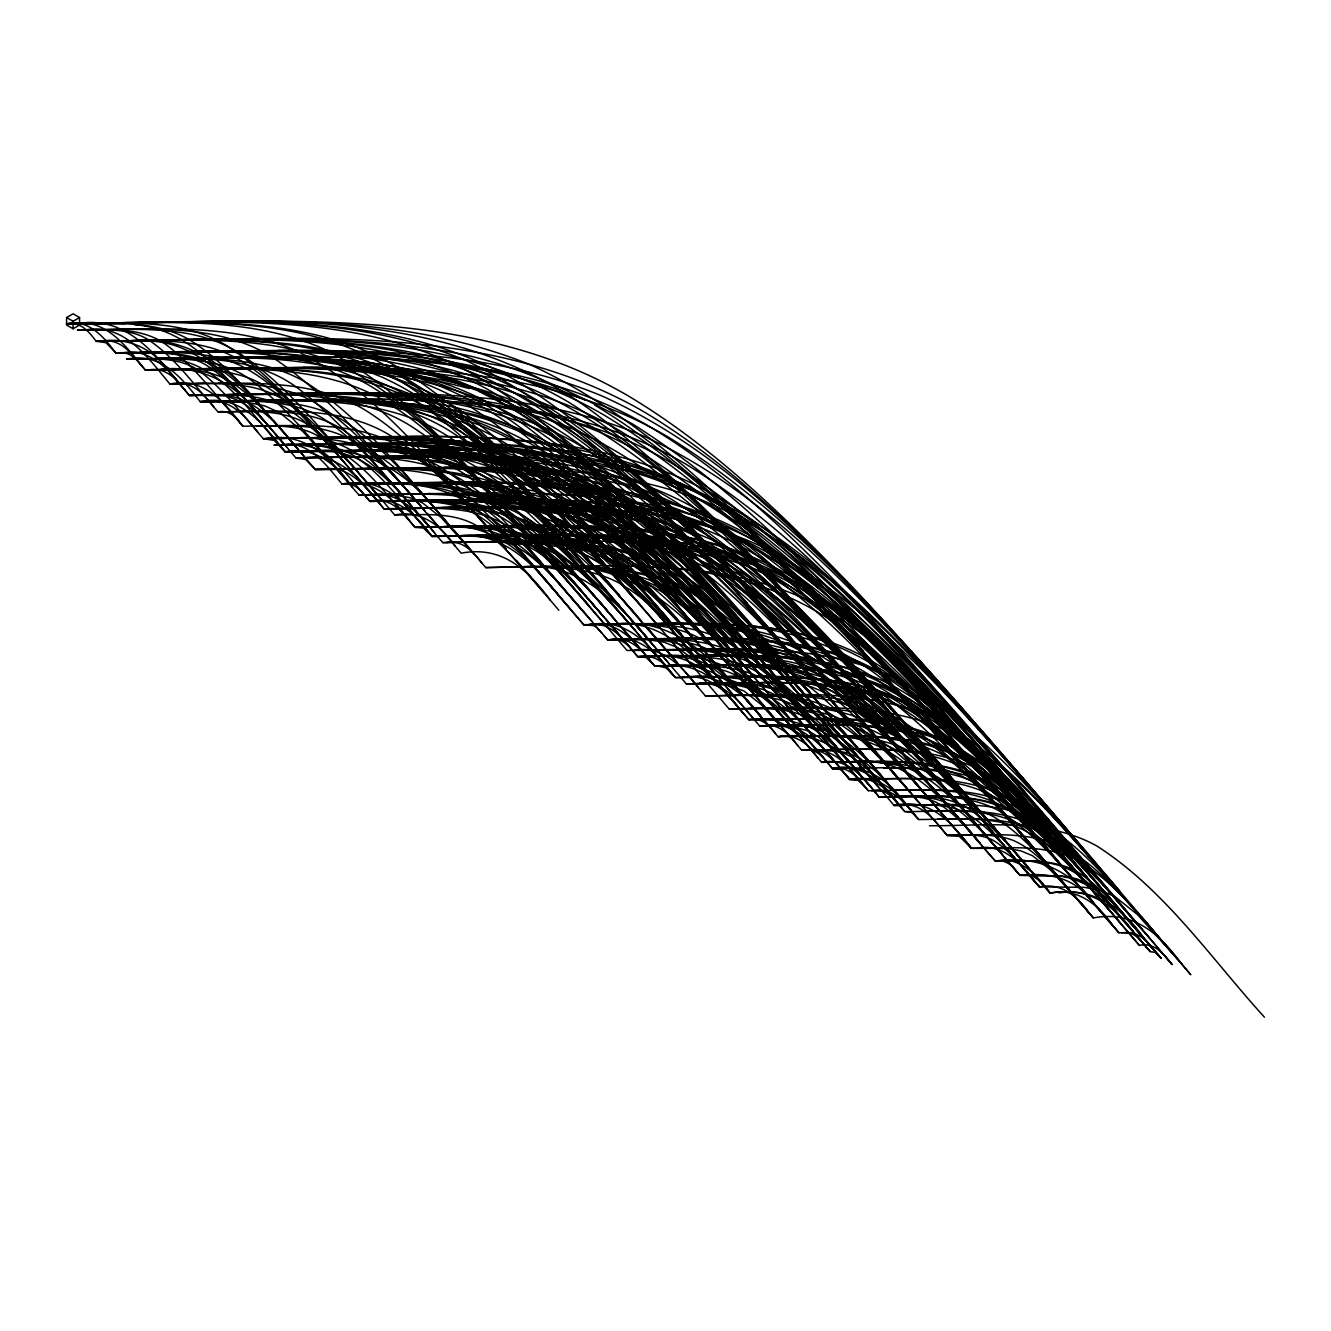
<?xml version="1.0" encoding="UTF-8"?>
<svg xmlns="http://www.w3.org/2000/svg" width="1331" height="1331" viewBox="0 0 1331 1331"><rect width="100%" height="100%" fill="white"/><g stroke="black" fill="none" stroke-linecap="round" stroke-linejoin="round"><path stroke-width="1.5" d="M66.6 317.543L73.089 313.8L79.577 317.543L79.577 325.03L73.089 328.774L66.6 325.03L66.6 317.543L73.089 321.287L79.577 317.543M610.13 639.662C630.295 635.12 643.921 652.223 654.835 666.215L656.649 666.165M821.111 719.572L894.049 805.388C918.323 805.455 944.411 801.578 966.739 813.407C996.353 831.775 1016.318 861.54 1039.428 886.895L1084.366 887.344L1100.621 890.422L1115.095 896.728L1137.389 914.513L1177.436 959.035M578.087 605.156L607.468 639.729L649.412 639.828L664.585 642.357L678.111 647.864L698.908 663.903L733.148 701.404M612.493 639.612C624.189 637.965 631.094 649.162 637.782 656.682C650.277 654.253 662.289 659.627 669.177 670.292M1150.317 927.424C1113.398 887.211 1079.441 839.778 1028.43 816.402C985.722 799.698 938.804 805.421 894.049 805.388C927.258 805.521 963.211 800.264 993.675 816.801C1028.83 838.264 1053.204 872.753 1080.423 902.801M894.049 805.388C930.619 797.385 951.199 822.275 971.497 848.313C1008.116 848.363 1047.896 843.172 1081.138 862.139C1117.458 885.015 1143.163 920.52 1171.446 951.998M165.626 321.769L66.55 323.866C88.861 318.758 103.951 337.309 115.864 353.014C142.716 352.848 170.268 350.519 196.472 357.889C220.597 365.326 239.081 383.611 256.051 401.43M931.035 727.941C810.413 595.756 697.527 443.356 531.551 365.276C384.36 305.198 221.528 323.849 66.55 323.866C79.927 320.771 89.044 331.802 96.181 341.268L106.014 342.716L115.864 353.014L210.597 351.001M218.783 357.307L126.661 359.254L147.142 358.838M228.799 368.171L145.245 369.951C138.441 361.766 130.754 350.602 118.442 352.965M237.384 367.988L145.245 369.951L138.308 361.782M85.517 329.938C124.399 322.718 148.373 358.322 169.886 384.06C203.443 376.423 224.689 402.578 242.891 426.219L270.742 425.637M277.647 393.56L189.401 395.44L182.913 387.82M196.472 357.789L126.661 359.254C160.452 351.567 181.881 377.854 200.199 401.679L285.849 399.866M138.707 359.004C160.153 358.521 183.745 358.505 201.463 372.48C225.272 391.347 243.39 416.154 263.388 438.764L343.465 437.067M352.366 443.339L274.203 445.003C290.208 444.987 307.677 443.007 322.035 451.642C341.252 464.669 354.479 484.384 369.885 501.371C446.75 501.354 527.558 492.237 600.464 522.301C680.89 560.301 735.976 633.756 794.507 697.91M152.982 358.888C214.823 352.033 249.413 412.66 285.2 451.825L363.363 450.161M263.521 400.365L200.199 401.679C240.994 393.494 262.506 423.724 285.2 451.825C380.832 451.808 481.373 440.445 572.08 477.862C672.138 525.146 740.685 616.519 813.507 696.329M374.876 456.383L296.014 458.064L275.783 434.255M293.319 443.689L315.231 469.477L392.395 467.83M348.722 456.966L296.014 458.064L305.631 459.445L315.231 469.477C410.614 469.46 510.838 458.03 601.379 495.099C681.322 531.452 740.103 599.582 798.517 662.821M140.637 358.971C179.119 358.139 221.928 356.808 253.822 382.163C294.218 414.423 325.014 456.649 359.071 495.132L396.688 495.348L410.297 497.744L422.409 502.835L441.06 517.426L474.585 554.461M403.942 494.184L359.071 495.132L430.712 493.601M359.071 495.132L408.384 494.1M438.648 499.89L369.885 501.371C363.047 492.636 354.828 481.323 342.034 484.085C326.361 465.151 308.576 439.43 280.175 444.87M439.613 499.874L369.885 501.371C397.487 494.733 417.318 516.278 431.943 536.376C458.463 536.343 486.414 533.415 511.437 544.179C539.105 557.739 558.072 583.228 578.32 605.522M321.287 469.344C349.986 463.754 368.121 489.608 383.927 508.791L455.036 507.277M355.959 475.882L383.927 508.791C468.945 508.775 558.288 498.643 638.963 531.801C727.907 573.744 788.85 654.952 853.57 725.861M366.757 482.121L394.741 515.03C420.563 509.291 441.609 526.128 455.285 546.276M479.825 525.911L415.022 527.309C404.607 514.698 392.728 497.628 373.861 501.288M480.79 525.895L415.022 527.309C392.412 502.369 372.963 473.37 344.613 454.437C327.226 443.972 306.197 444.571 286.614 444.754M804.806 709.922C750.501 650.426 699.723 581.913 625.171 546.492C558.737 519.007 485.083 527.276 415.022 527.309L423.491 528.024L431.943 536.376L492.487 535.079M418.034 520.022L431.943 536.376L496.213 535.012M414.889 509.84L442.757 542.615L507.028 541.251M454.104 530.354L485.765 567.588L546.242 566.291M325.596 444.221C366.591 443.622 410.198 448.663 443.556 474.768C497.495 517.393 538.423 573.594 583.743 624.721L634.637 623.623M603.525 635.053L607.468 639.729C635.919 639.812 666.764 635.453 692.785 649.794C722.267 667.979 742.864 696.862 765.741 722.184M607.468 639.729L656.266 638.664M605.738 618.965L637.782 656.682L683.918 655.684M621.278 626.751L654.835 666.215L699.457 665.25M718.241 676.664L675.433 677.579L669.443 670.541M636.917 625.803L686.247 683.818L729.055 682.903M649.029 629.563L705.33 695.814C778.585 695.83 855.45 686.729 925.178 714.597C1001.944 749.935 1054.535 819.63 1110.187 880.44M670.608 640.144L728.989 708.841C798.683 708.857 871.822 700.289 938.122 726.942C1011.127 760.733 1061.14 827.1 1114.114 885.015M736.293 704.997L748.737 719.622L785.09 718.856M742.099 680.091L801.578 750.068C857.497 750.052 916.227 743.347 969.317 765.042C1027.831 792.494 1067.928 845.851 1110.47 892.436M773.444 705.596L821.693 762.364L851.607 761.731M770.3 695.431L832.507 768.603L862.421 767.97M786.005 704.482L849.744 779.467C903.516 779.567 961.914 771.764 1010.845 799.399C1064.251 832.79 1102.018 884.882 1143.562 931.068M802.876 713.782L868.228 790.697C918.906 790.814 973.893 783.31 1020.095 809.181C1072.37 841.791 1108.956 893.134 1149.635 938.205M836.267 730.935L904.864 811.627C945.16 811.644 987.402 806.553 1025.818 821.693C1061.14 837.332 1086.828 867.612 1112.4 895.43M874.317 790.581C894.815 787.004 907.176 806.203 918.673 819.53C952.78 819.33 987.669 816.086 1021.077 824.771C1051.64 833.472 1075.282 856.166 1096.761 878.477M929.471 825.769C985.356 825.919 1045.983 817.6 1096.96 846.067C1164.841 889.624 1210.977 958.37 1264.45 1017.2M825.736 734.196L879.042 796.936C902.501 797.069 927.807 793.093 949.469 804.406C978.235 821.992 997.568 850.808 1019.912 875.316C1045.417 872.437 1073.518 876.696 1089.54 899.041M894.133 796.57C920.769 796.005 950.134 794.773 972.695 811.494C1002.809 834.254 1025.369 865.117 1050.226 893.134C1077.012 887.195 1098.707 904.83 1112.899 925.661M115.481 340.869L96.181 341.268C278.994 341.435 477.829 316.096 643.472 411.529C727.807 461.99 798.234 531.518 865.816 602.028C953.379 695.764 1036.317 793.642 1119.67 891.088M115.864 353.014C241.344 352.981 373.246 338.091 492.287 387.121C625.82 450.344 716.793 572.912 813.956 679.426M169.886 384.06L204.159 383.345M256.168 394.043L189.401 395.44L169.004 371.549M200.482 395.224L189.401 395.44C315.979 395.54 453.738 378.303 568.237 444.804C700.722 529.938 793.426 661.623 897.427 776.988M200.199 401.679L247.366 402.361L264.436 405.772L279.643 412.643L303.019 431.643L345.062 478.644M248.132 411.312L218.101 411.928C195.524 387.071 176.108 358.106 147.724 339.338C130.305 328.973 109.308 329.672 89.759 329.855M352.565 487.479C337.225 465.185 314.199 445.452 285.2 451.825L274.302 440.378L263.388 438.764L321.137 437.55M263.388 438.764C303.618 431.311 328.308 455.169 350.635 485.199M327.509 443.889L274.203 445.003C337.791 445.053 407.02 436.418 464.519 469.91C532.65 513.882 580.066 582.03 633.689 641.359M285.2 451.825L341.035 450.643M315.231 469.477C402.611 469.46 494.483 459.079 577.371 493.235C668.794 536.426 731.418 619.897 797.951 692.819M389.367 483.103L342.034 484.085C370.817 477.779 393.394 497.761 408.6 519.722M383.927 508.791C460.942 508.758 541.933 499.707 614.955 529.954C695.497 568.187 750.684 641.825 809.364 706.145M394.741 515.03C422.143 515.047 451.974 511.32 476.781 525.695C503.917 542.998 523.166 569.618 544.362 593.243M431.943 536.376C499.458 536.343 570.483 528.49 634.421 555.16C690.972 581.314 732.516 629.729 773.927 674.667M442.757 542.615L484.7 541.734M485.765 567.588L523.915 566.79M556.474 592.611L583.743 624.721C628.332 624.688 675.25 619.514 717.476 637.183C769.484 662.455 803.758 711.769 841.808 753.296M637.782 656.682C670.292 656.466 703.6 653.588 735.328 662.372C764.493 671.19 786.887 693.201 807.418 714.68M654.835 666.215C688.676 666.199 724.314 662.272 756.374 675.666C784.724 688.793 805.554 713.083 826.318 735.61M686.247 683.818L706.728 683.402M705.33 695.814C736.858 695.83 771.181 691.554 799.698 708.109C830.893 728.024 853.021 758.637 877.412 785.822M728.989 708.841C756.59 708.824 786.654 705.264 811.527 719.955C838.763 737.574 858.129 764.41 879.508 788.268M385.774 444.371C448.347 444.354 510.788 465.301 556.89 508.475C627.616 572.347 686.38 647.914 748.737 719.622L787.42 720.287L807.751 725.661L820.029 733.131L833.073 744.695L862.288 777.237M748.737 719.622C760.234 717.093 769.434 724.796 775.524 733.68M773.577 725.595L759.552 725.861L703.766 660.243M807.451 749.969L801.578 750.068L836.334 750.651L848.912 753.263L860.125 758.437L877.362 772.596L908.341 807.368M804.307 750.019C817.417 747.772 825.203 760.068 832.507 768.603C861.956 762.846 888.476 778.568 904.365 802.743M767.505 725.711C805.621 718.99 828.548 754.477 849.744 779.467C876.696 773.494 898.325 791.529 912.584 812.392M954.194 798.018L1019.912 875.316L1061.839 875.881L1077.012 878.893L1090.538 884.965L1111.318 901.802L1154.143 949.968M1019.912 875.316L1058.611 875.815L1072.603 878.56L1085.081 884.133L1104.281 899.623L1141.449 941.267M403.027 442.94C505.68 441.343 614.939 453.172 698.775 518.175C834.188 624.472 936.841 765.109 1050.226 893.134C1089.839 886.33 1120.569 904.598 1142.73 936.608M875.266 778.901C920.553 777.886 970.399 776.938 1008.249 805.97C1058.927 845.301 1097.193 897.726 1139.452 945.393C1154.11 941.999 1164.143 954.077 1171.962 964.459L1145.192 932.981M613.458 639.579C639.446 634.172 658.013 655.218 672.122 673.686M801.578 750.068L832.241 750.634L843.338 752.98L853.221 757.589L868.428 770.167L900.006 805.904M821.693 762.364C847.847 756.507 865.05 778.785 879.042 796.936C926.11 797.053 977.17 790.048 1020.095 814.056C1077.261 850.759 1116.11 908.657 1161.148 958.22L1155.707 952.48L1150.25 951.632L1073.052 860.824M865.167 787.07L858.112 780.415L849.744 779.467L841.924 770.765A9.067 5.241 60 0 0 839.478 769.285L832.507 768.603C861.074 762.38 883.385 782.362 898.475 804.107M1122.665 932.715L1118.955 932.781C1080.739 890.772 1047.73 841.608 998.999 810.829C962.346 790.83 919.039 797.086 879.042 796.936C898.425 797.053 919.305 793.659 937.274 802.876C961.098 817.251 977.07 841.059 995.521 861.273C1023.206 861.257 1053.403 857.68 1078.343 872.454C1111.668 894.765 1134.544 928.872 1161.148 958.22L1082.985 866.265M639.296 656.632L646.3 657.614L653.321 664.452M832.507 768.603C848.895 765.059 859.493 779.45 868.228 790.697M898.724 805.288C920.786 800.846 934.944 820.512 947.073 835.369C983.825 835.402 1022.374 830.727 1057.446 844.536C1088.292 858.096 1111.002 884.15 1133.48 908.341M366.441 494.966C396.588 488.993 418.966 512.086 435.37 533.947M583.743 624.721L593.343 625.653A12.461 7.204 60 0 1 596.721 627.733L601.895 633.123M647.565 656.449C667.829 656.299 689.641 654.702 707.942 665.101C731.884 679.925 748.638 703.367 767.238 723.948M663.104 666.032C688.177 662.106 712.102 673.669 726.659 694.067M837.016 762.031C865.15 761.765 895.397 759.801 920.802 774.209C953.711 794.491 976.937 826.468 1002.443 854.785M892.136 790.165C929.703 789.799 970 787.702 1003.84 806.969C1039.877 828.597 1066.613 861.956 1094.431 892.768M902.934 796.404C940.518 796.038 980.797 793.942 1014.655 813.208C1059.676 841.009 1091.453 884.782 1126.359 923.548M925.527 811.161C958.037 810.845 992.876 809.032 1022.158 825.686C1054.318 845.035 1078.01 875.033 1102.8 902.551M938.122 819.097C965.075 818.898 993.142 817.417 1018.648 827.666C1046.615 839.861 1067.196 863.403 1087.543 885.281M977.486 848.163C1005.787 842.54 1023.855 867.879 1039.428 886.895C1060.408 882.237 1077.445 896.013 1088.558 912.351M620.046 623.923C677.146 623.39 738.406 620.612 789.632 650.277C864.035 697.328 915.512 771.431 973.776 835.702M641.658 638.963C715.995 638.381 796.171 632.641 863.203 671.074C934.528 714.414 986.82 781.413 1041.907 842.639M626.352 639.313C652.506 639.13 679.758 637.765 704.482 647.831C734.928 661.407 756.507 688.194 778.452 712.218M657.348 649.778C725.378 649.229 798.816 643.921 860.142 679.176C941.283 730.103 997.951 810.113 1061.206 880.19M669.31 655.983C731.584 655.634 796.737 651.092 855.7 675.15C918.457 703.101 964.26 756.757 1009.83 806.22M684.849 665.55C745.044 665.234 808.033 660.825 865.017 684.134C910.753 704.099 946.99 739.687 981.163 775.075M665.7 665.982C698.692 660.825 730.004 676.348 749.12 703.134M703.65 676.963L732.616 676.614M681.888 677.429C708.425 672.288 727.841 692.919 742.282 712.035M692.702 683.685L726.926 684.916L743.913 690.972L760.899 704.332L791.413 738.106M728.789 695.298C785.956 694.882 847.697 689.99 899.323 719.522C952.613 751.716 991.595 801.628 1032.823 847.182M756.357 708.242C802.377 707.959 850.459 705.047 893.983 722.849C929.887 738.489 958.32 766.406 985.156 794.158M770.499 719.156L793.758 718.873M797.269 736.293L818.249 736.026M841.841 761.931C884.965 761.582 931.45 758.321 970.316 780.648C1019.613 811.361 1054.451 859.41 1092.751 901.985M871.456 790.614L876.597 790.547M906.078 811.594L911.768 812.476L917.442 818.099M179.302 339.488C268.945 338.373 359.237 336.593 447.948 351.634C514.215 362.697 574.41 392.928 633.057 424.273C803.358 532.533 923.598 699.973 1056.664 848.013M202.013 351.184C336.127 350.386 476.265 343.348 602.66 396.272C738.688 457.947 838.696 573.728 938.056 681.239M197.254 351.284C310.106 350.619 427.85 345.561 534.13 390.066C650.992 442.973 736.925 542.416 822.292 634.754M122.336 352.881C150.636 347.424 170.085 371.133 185.508 390.865M224.041 368.271C373.379 366.957 534.247 358.405 668.012 436.917C809.764 524.481 914.63 657.564 1024.537 780.049M149.122 369.868C162.931 367.406 174.461 376.257 182.064 386.855M174.128 383.977C191.631 380.633 204.309 394.392 213.842 406.937M269.062 393.743C394.209 392.994 524.963 386.373 642.906 435.786C769.617 493.269 862.771 601.146 955.342 701.304M264.32 393.843C368.171 393.244 476.548 388.602 574.36 429.58C681.921 478.295 760.999 569.834 839.578 654.819M340.603 437.117C467.63 435.952 604.108 430.229 717.675 497.029C839.678 572.363 930.153 686.663 1024.737 792.078M310.822 437.749C390.715 437.117 476.581 433.357 547.956 475.533C624.921 523.266 681.938 595.589 741.65 662.206M337.775 443.639L421.445 442.691M360.501 450.211C469.776 449.562 583.843 444.321 686.796 487.412C798.999 538.223 881.505 633.706 963.478 722.35M327.01 450.926C391.297 450.544 458.446 447.149 519.057 472.438C584.409 501.953 632.458 557.523 680.174 609.116M299.092 451.525L318.508 451.292M320.555 451.076C369.552 450.793 420.696 448.614 466.832 467.98C506.346 485.565 537.624 516.528 567.189 547.291M361.533 456.649C489.908 455.535 628.249 447.632 743.397 514.931C863.42 588.751 952.43 701.021 1045.417 804.573M355.543 456.799C449.296 455.934 549.919 451.924 633.756 501.088C724.696 557.09 792.095 642.257 862.555 720.753M303.767 457.897C335.645 451.791 358.821 476.781 376.174 499.674M383.81 467.996C493.551 467.347 608.217 461.192 711.752 504.249C822.558 554.195 904.032 648.347 984.94 735.777M373.079 468.246C463.471 467.663 557.889 462.672 643.206 498.044C734.862 539.221 802.277 617.035 869.16 689.292M351.7 468.712C402.261 468.412 455.019 466.183 502.619 486.148C543.397 504.299 575.658 536.26 606.154 567.988M399.633 482.837L476.215 481.972M427.85 493.651L494.017 492.969M387.903 494.516C452.523 494.217 520.271 489.509 581.281 515.097M435.903 499.94L555.909 500.206M425.022 500.173L501.238 499.275M396.804 500.789C463.571 500.306 535.777 495.099 595.789 530.137C660.126 569.934 707.11 631.027 756.99 686.58M388.719 500.972C430.262 500.639 475.1 497.794 512.352 519.639C550.136 542.932 578.22 578.203 607.518 610.813M441.692 507.544C557.872 506.562 683.136 499.175 787.353 560.085C894.349 625.836 973.893 725.645 1056.831 817.916M435.719 507.693C517.26 506.928 604.79 503.467 677.712 546.242C755.625 594.175 813.557 666.881 873.951 734.096M466.183 526.194C574.343 525.312 691.022 518.042 788.085 574.759C888.243 636.368 962.463 730.07 1040.093 816.452M444.438 526.677L475.3 526.327M429.896 526.993C486.347 526.876 545.727 521.436 599.2 543.614C650.659 566.906 688.493 610.696 726.094 651.341M481.622 535.312L552.997 534.463M459.861 535.777C503.018 535.628 548.073 533.249 588.718 550.352C632.508 570.25 664.718 607.552 696.729 642.191M504.15 541.301L563.812 540.719M470.675 542.016C521.652 541.567 576.523 538.772 622.159 565.542C669.743 594.841 705.114 639.246 742.016 680.307M543.364 566.357L599.682 565.791M509.889 567.073C554.361 566.906 600.88 564.061 642.79 581.73C686.663 601.745 718.906 639.163 750.983 673.885M622.193 623.873L719.505 623.873M598.285 624.405C633.34 624.139 671.257 621.51 702.718 639.961C745.51 667.363 775.208 710.072 808.799 747.207M591.829 624.538C625.071 618.166 649.245 644.187 667.347 668.079M655.301 638.68C723.249 638.248 794.108 634.837 858.212 661.291C931.6 694.25 984.857 757.422 1038.097 815.421M655.185 649.827C699.607 649.428 747.29 647.532 787.02 670.824C843.804 707.044 883.335 763.512 927.84 812.759M682.953 655.701L724.68 655.251M654.003 656.316C696.595 651.192 740.535 664.718 767.105 699.873M698.492 665.267C760.667 664.901 825.519 661.89 884.133 686.247C950.45 716.194 998.732 773.178 1046.948 825.619M669.543 665.899C692.686 665.683 717.525 664.635 738.256 676.714C760.4 690.273 776.855 710.887 793.991 729.954M717.276 676.68C776.938 676.331 839.196 673.519 895.414 697.011C943.28 718.241 981.147 755.692 1016.951 792.91M708.458 676.863C771.897 676.298 840.21 672.271 897.194 705.314C961.298 744.711 1007.9 805.638 1057.496 860.858M684.483 677.379C716.544 671.623 743.38 692.103 761.066 716.76M726.177 682.953C794.507 682.337 867.945 678.926 929.105 714.764C998.749 757.871 1049.51 824.122 1103.499 884.283M726.643 695.348C760.184 695.048 796.188 693.584 826.202 711.17C858.262 730.852 882.087 760.75 906.927 788.385M750.368 708.375C783.992 708.059 820.096 706.478 850.243 723.964C882.436 743.58 906.344 773.527 931.234 801.195M775.324 719.056L817.217 718.557M793.026 725.145C845.767 724.663 902.351 722.434 949.502 750.085C1002.875 783.094 1042.007 833.605 1083.351 879.724M763.262 725.794C778.485 722.849 789.582 734.762 797.885 745.709M841.691 735.71L778.103 736.725L733.697 684.467M802.094 736.193C852.056 735.976 904.398 732.416 951.582 752.115C1000.047 774.076 1035.684 815.321 1071.089 853.637M831.359 749.436C872.637 749.187 915.711 747.34 954.593 763.628C997.352 782.994 1028.78 819.364 1060.008 853.154M859.56 768.02C907.559 767.588 959.202 764.976 1002.226 790.098C1058.428 825.553 1098.241 880.506 1142.048 929.271M152.3 322.052C312.569 320.621 485.199 311.753 628.665 396.156C715.263 448.015 787.603 519.456 857.031 591.912C938.688 679.409 1016.568 770.283 1094.298 861.257M146.31 322.185C271.957 321.037 406.853 316.063 519.023 382.313C673.27 480.774 781.863 633.024 902.568 767.222M124.931 322.651C244.488 321.62 373.495 314.781 480.291 378.303C593.393 449.013 676.98 555.826 764.859 654.003M122.851 322.701C211.612 321.902 306.929 318.824 385.94 366.008C500.706 440.361 580.516 555.326 670.957 655.368M94.518 323.283C138.624 322.901 185.991 321.403 225.238 344.862C272.872 374.943 307.195 420.995 344.296 462.356M77.381 323.649C125.197 315.264 154.529 352.615 181.182 385.774M91.939 329.805C117.893 329.223 146.443 329.14 167.922 346.027C196.755 368.837 218.667 398.867 242.891 426.219M105.332 329.522C149.438 329.14 196.805 327.642 236.053 351.101C291.905 387.254 330.97 442.973 374.909 491.705M151.95 340.087C267.381 339.106 391.963 332.367 495.115 393.677C634.371 482.255 735.028 616.353 842.756 738.555M149.871 340.154C234.506 339.388 325.396 336.427 400.747 381.381C484.917 434.056 546.941 513.766 612.343 586.838M100.507 341.185C126.761 337.009 152.399 348.007 167.473 369.968M121.537 340.736C193.344 340.486 268.829 334.713 336.56 363.513C403.709 394.508 453.039 451.974 502.186 505.298M191.265 351.417C295.831 350.818 404.94 346.243 503.368 387.604C587.686 425.205 654.403 491.305 717.476 556.957M169.902 351.883C269.727 351.351 374.277 345.378 468.279 385.258C566.723 430.495 639.08 514.615 711.087 592.694M160.901 352.083C235.204 351.65 312.918 347.774 382.812 377.488C457.398 411.778 512.185 475.516 566.74 534.679M139.489 352.515C172.248 352.349 206.455 351.001 237.267 364.095C271.175 379.668 296.098 408.634 320.904 435.536M215.921 357.357C361.949 356.026 518.824 349.62 649.312 426.486C729.837 474.718 797.103 541.135 861.639 608.5C941.633 694.183 1017.683 783.41 1093.799 872.52M186.14 357.989C279.843 357.141 380.433 353.347 464.12 402.694C581.68 477.796 663.969 594.358 756.075 696.529M175.975 358.222L258.147 357.274M154.529 358.671C205.59 358.205 260.577 355.577 306.213 382.563C371.482 424.622 416.686 490.058 468.079 546.791M190.4 357.923C246.185 357.091 302.07 356.641 357.69 361.699C410.148 366.008 460.11 382.663 508.375 402.894C609.814 449.329 684.367 535.911 758.554 616.286M218.068 368.404C319.041 367.822 424.406 363.413 519.439 403.393C623.989 450.91 700.838 539.97 777.237 622.658M196.689 368.87C305.298 367.955 422.543 361.416 519.639 419.065C621.96 482.937 697.56 579.551 777.071 668.295M187.704 369.07C258.397 368.67 332.384 364.96 398.901 393.277C469.743 425.887 521.802 486.464 573.644 542.699M166.275 369.519C195.457 369.369 225.921 368.188 253.339 379.884C283.536 393.776 305.714 419.581 327.809 443.556M195.557 383.528C252.291 383.062 313.6 379.451 364.361 409.582C415.871 441.659 454.22 489.941 494.267 534.596M189.701 383.644C220.946 383.378 254.504 382.296 282.305 398.917C312.086 417.518 334.247 445.452 357.407 471.29M258.33 393.976C366.907 392.994 483.469 388.602 580.449 445.769C684.117 509.79 761.216 606.67 841.658 696.246M234.872 394.492C301.505 394.109 371.099 391.114 433.773 417.684C502.037 448.98 552.199 507.277 602.128 561.399M227.967 394.642C288.777 394.109 354.079 392.046 408.184 424.406C466.116 460.626 509.257 514.997 554.328 565.292M206.538 395.091C233.574 394.841 262.606 393.926 286.664 408.318C312.419 424.423 331.602 448.58 351.634 470.941M282.987 399.932C418.799 398.684 564.727 392.728 686.081 464.253C814.888 543.83 910.687 664.219 1010.628 775.507M249.496 400.648C334.164 399.866 425.221 395.839 500.889 440.461C580.599 489.741 639.878 564.244 701.736 633.123M243.041 400.781L319.473 399.899M225.372 401.163C265.035 400.797 307.627 399.333 342.982 420.33C392.529 452.174 427.284 501.354 466.166 544.529M259.079 400.465L357.257 401.014M221.578 401.23C255.269 400.93 291.439 399.699 321.47 417.535C353.613 437.516 377.522 467.614 402.478 495.431M239.513 411.479C289.559 411.079 343.697 407.752 388.469 434.372C435.353 463.72 469.943 508.076 506.379 548.788M262.124 425.82C303.535 425.621 346.975 422.842 385.973 439.463C425.937 457.931 455.302 492.121 484.551 523.865M307.128 437.832L357.873 437.3M279.194 438.431C311.271 438.149 345.86 436.202 374.577 453.106C405.606 472.372 428.416 501.737 452.457 528.607M300.656 437.982L372.181 437.117M316.029 444.121C394.076 443.423 478.145 439.213 547.956 480.408C644.37 542.216 711.686 638.115 787.353 721.951M288.095 444.704C310.007 444.504 333.515 443.639 353.064 455.169C381.681 473.553 401.513 502.203 424.023 527.059M309.557 444.255C399.233 443.589 496.33 437.1 576.622 484.783C682.42 553.03 756.49 658.313 839.628 750.551M336.593 450.743L381.997 450.377M334.181 457.248C430.612 456.55 534.995 449.213 621.544 500.123C709.19 554.428 774.176 636.684 842.174 712.518M332.084 457.315C388.935 456.799 449.994 454.686 500.672 484.767C554.894 518.458 595.256 569.235 637.383 616.203M325.18 457.448C371.149 457.049 420.529 455.368 461.491 479.726C519.456 517.06 560.018 574.726 605.555 625.221M342.716 468.911C399.067 468.412 459.861 465.018 510.289 494.816C561.981 526.86 600.431 575.225 640.577 619.947M478.029 481.955L342.034 484.085C414.44 484.135 490.573 475.417 559.27 503.734C646.849 539.554 707.194 615.355 768.27 684.051M363.346 483.635C446.118 483.236 536.227 475.466 610.546 519.589C681.638 564.028 734.579 630.744 789.882 692.436M349.97 483.918C378.17 478.927 401.496 497.312 417.019 518.89M402.311 494.217C481.938 493.502 567.672 489.309 638.863 531.335C736.126 593.593 804.257 690.04 880.506 774.642M393.494 500.872C430.695 500.539 470.625 499.075 503.833 518.707C539.338 540.669 565.742 573.877 593.31 604.573M390.815 500.938C423.824 500.639 459.278 499.508 488.677 517.06C527.925 542.233 555.792 580.815 586.522 615.088M412.261 508.209C456.916 507.81 504.865 506.229 544.629 529.938C597.735 563.961 635.436 616.137 677.013 662.472M434.655 526.893C468.429 526.577 504.748 524.963 534.929 542.765C566.707 562.414 590.348 592.129 615.022 619.597M462.456 535.727C511.337 535.445 562.431 532.882 608.45 552.298C657.764 574.792 694.017 616.852 730.07 655.9M453.405 535.927C483.17 535.761 514.232 534.496 542.216 546.326C573.029 560.384 595.672 586.672 618.183 611.062M445.319 536.094C478.262 535.844 513.916 533.565 543.381 551.117C580.2 574.759 606.354 610.946 635.186 643.106M477.097 541.883C531.219 541.401 589.334 539.288 637.632 567.855C692.353 601.895 732.483 653.787 774.941 701.187M464.203 542.166C536.759 541.75 615.587 535.328 680.707 573.911C746.791 615.271 795.439 677.945 846.799 735.311M446.534 542.532C462.173 539.587 473.453 551.932 481.972 563.129M503.434 567.206C562.946 567.073 625.603 561.832 681.821 585.64C736.575 610.879 776.805 657.714 816.885 701.187M631.393 639.213C669.094 638.863 709.573 637.333 743.247 657.181C781.48 680.79 809.231 717.11 838.979 750.002M633.889 650.293C662.339 644.886 682.936 667.297 698.426 687.694M650.51 649.944C687.611 649.611 727.425 648.18 760.517 667.779C804.673 695.93 836.001 739.237 870.507 777.703M688.327 677.313C736.575 669.909 769.867 697.677 797.419 733.93M699.124 683.552C719.439 683.369 741.251 682.57 759.369 693.285C783.56 708.674 800.713 732.383 819.613 753.446M748.205 708.441C778.502 708.175 811.012 707.011 838.031 722.999C866.93 740.918 888.426 767.97 910.87 792.96M86.781 323.45C121.92 323.416 159.687 321.719 190.899 340.686C227.302 363.829 253.739 398.934 282.139 430.678M88.462 323.416L125.014 323.683M73.488 323.732C103.835 318.076 124.349 343.847 140.92 364.86M113.784 340.902L132.551 340.753M131.736 352.682C156.775 352.465 183.661 351.634 205.939 364.977C229.781 379.901 247.549 402.295 266.1 423.008M158.522 369.685C199.317 363.463 237.184 384.043 260.56 416.819M205.773 401.579C228.849 397.32 245.253 415.804 257.831 432.209M256.267 425.937C277.38 425.754 300.074 425.121 318.808 436.435C343.864 452.656 361.683 477.33 381.348 499.275M303.568 444.404C349.903 443.988 399.666 442.558 440.827 467.331C501.687 507.078 543.863 568.387 591.996 621.51M368.105 483.536C409.216 483.186 453.372 481.855 489.908 503.784C534.263 531.868 566.241 574.776 600.813 613.341M365.426 483.602C402.361 483.286 442.025 482.271 474.751 502.136C509.856 524.347 536.027 557.423 563.396 588.036M405.356 508.342C439.13 508.043 475.4 506.911 505.447 524.88C537.624 545.011 561.599 575.208 586.622 603.143M431.993 526.96C458.746 526.727 487.479 525.878 511.254 540.186C536.709 556.175 555.692 580.116 575.524 602.261M450.078 536.01C478.711 535.761 509.44 534.862 534.862 550.169C562.098 567.305 582.396 592.911 603.609 616.602M480.258 541.833L542.782 542.216M519.473 566.89L549.254 566.673M590.016 624.588C615.92 619.747 634.454 640.377 648.563 658.845M700.655 683.518C734.862 683.236 771.897 681.039 802.46 699.341C840.826 724.097 868.095 761.864 898.175 795.422M755.176 719.489C783.427 714.248 802.427 738.322 817.85 757.838M765.974 725.744C792.611 720.803 811.561 742.099 826.069 761.033M854.602 779.367C871.905 776.306 886.18 787.686 895.713 800.896M1009.164 860.991C1033.455 860.442 1060.158 860.558 1080.173 876.463C1107.093 897.909 1127.59 926.027 1150.25 951.632C1143.329 944.544 1137.606 932.998 1126.309 932.798M1059.043 892.951C1090.505 887.444 1116.343 908.175 1133.646 932.166M198.785 395.257L226.752 395.973M702.286 683.502C727.608 683.285 754.81 682.62 777.237 696.279C807.235 715.828 828.597 745.46 852.189 771.814M772.363 725.611C794.89 725.412 819.147 724.663 839.112 736.875C868.012 756.008 888.126 785.223 911.07 810.596M1022.591 875.266C1033.655 873.219 1041.524 882.12 1047.564 889.99M588.518 624.622C608.3 621.028 622.226 637.05 633.024 651.059M658.246 666.132L666.099 667.846L673.619 675.449M1121.717 932.732L1125.959 932.715M805.821 749.985C827.732 746.109 845.301 761.033 857.164 777.653M656.2 656.333C683.236 652.889 706.811 668.927 722.65 689.441M675.932 638.514C727.857 638.165 782.678 640.045 828.847 666.731C877.695 695.714 915.495 739.121 953.262 780.715M671.889 638.581C715.962 638.431 762.314 640.594 801.495 663.121C863.203 700.772 906.76 760.6 954.543 813.341M697.178 655.634C741.899 655.318 789.083 656.998 828.847 679.958C870.058 704.382 902.152 740.785 934.079 775.823M715.446 665.167C750.734 665.284 787.087 666.415 820.162 680.074C856.149 695.664 884.649 723.582 911.535 751.35M711.386 665.234C744.328 665.334 778.236 666.382 809.115 679.109C842.689 693.651 869.293 719.688 894.382 745.593M760.8 694.849C798.766 694.732 838.68 696.679 872.387 716.128C909.306 738.023 937.889 770.849 966.439 802.277M859.643 761.715C889.79 761.182 921.95 764.277 946.74 783.21C978.767 807.484 1003.69 839.512 1030.094 869.459M656.166 623.507C713.765 622.542 775.158 628.781 822.375 665.101C889.274 716.411 940.535 784.508 996.021 847.215M697.577 638.215C769.268 637.033 845.667 644.803 904.431 690.007C988.001 754.128 1051.972 839.262 1121.301 917.591M695.447 649.262C749.885 648.33 807.934 654.07 852.639 688.31C910.421 732.233 955.392 790.065 1003.075 844.153M684.167 649.478C729.671 648.713 778.169 653.621 815.47 682.287C867.33 721.984 907.176 774.575 950.134 823.174M706.262 655.501C746.142 655.634 787.203 656.948 824.571 672.421C865.217 690.09 897.427 721.652 927.79 753.047M720.47 665.101C765.425 665.001 812.692 667.48 852.539 690.639C893.351 714.93 925.444 750.701 957.272 785.34M728.573 676.68C769.035 676.398 811.76 677.995 847.681 698.875C883.235 720.054 911.186 751.216 938.921 781.397M698.409 683.618C722.983 680.307 739.221 701.603 753.096 718.274M749.519 695.048C784.641 694.449 822.109 698.11 850.958 720.187C888.259 748.504 917.275 785.822 948.038 820.728M780.532 707.976C846.017 701.736 906.278 730.985 947.273 781.447M789.716 718.94C821.843 718.673 855.8 719.821 884.333 736.409C922.433 759.685 950.334 795.589 979.766 828.364M823.29 735.96C854.236 735.91 886.762 737.657 914.164 753.645C950.284 775.64 977.12 809.231 1005.055 840.277M814.206 736.093C842.972 735.843 873.419 736.742 899.007 751.566C923.98 766.39 943.596 788.251 963.062 809.414M414.44 442.757C526.161 441.01 645.119 453.871 736.376 524.647C856.914 617.318 950.633 738.871 1050.475 852.239M398.002 443.007C496.613 441.459 601.612 452.723 682.187 515.147C792.061 599.715 876.979 711.07 968.086 814.372M393.943 443.073C489.342 441.576 590.897 452.49 668.844 512.868C794.723 611.595 890.14 742.299 995.521 861.273C1020.145 855.534 1037.132 875.615 1050.226 893.134M311.354 451.392C363.646 444.038 408.018 472.705 438.614 512.851M428.382 455.917C533.798 454.254 646.051 466.233 732.233 532.932C846.865 620.978 935.843 736.659 1030.793 844.403M419.431 456.067C517.759 453.289 617.684 469.826 704.282 518.508C812.409 584.958 891.853 686.846 975.54 780.082M444.404 467.381C506.595 467.713 569.552 469.743 629.813 486.614M424.19 467.73C498.892 467.68 577.404 472.272 643.372 511.121C711.07 551.866 764.327 611.478 817.217 669.177M454.57 482.271C531.735 482.205 612.826 486.93 680.973 527.059C770.882 582.246 837.698 666.082 907.376 743.58M450.527 482.338C536.942 480.99 628.964 490.889 699.574 545.594C794.141 618.349 867.479 713.915 945.842 802.859M488.627 493.052C582.878 492.686 682.187 497.661 765.508 546.758C879.292 616.952 962.746 724.48 1050.891 822.691M432.525 493.934C491.023 492.986 553.313 499.541 601.179 536.509C667.563 587.553 718.69 654.985 773.744 717.326M425.554 494.051C478.495 493.202 534.879 499.125 578.186 532.583C638.68 579.135 685.215 640.66 735.427 697.477M413.392 494.25C456.633 493.568 502.702 498.476 538.073 525.845C588.302 564.577 626.834 615.837 668.578 663.038M482.82 499.524C560.235 499.408 641.592 503.95 710.055 544.063C804.756 602.161 874.301 691.388 947.589 772.978M473.736 499.657C548.988 499.308 628.249 503.035 694.898 541.983C785.589 597.536 852.139 682.969 922.3 761.066M432.775 500.34C480.79 500.04 531.485 502.17 573.994 527.126C616.12 552.415 649.245 589.467 682.121 625.32M420.596 500.556C455.385 500.523 491.921 502.619 522.65 520.671C554.178 539.604 578.985 567.355 603.592 594.192M405.389 500.805C429.73 500.772 455.302 502.253 476.814 514.881C508.409 534.43 531.252 564.677 555.742 591.929M501.704 506.895C582.429 506.812 667.28 511.686 738.622 553.629C811.81 597.602 869.376 662.023 926.526 724.347M492.753 507.028C567.355 506.961 645.768 511.487 711.669 550.252C798.617 603.559 863.237 684.6 930.602 759.502M531.884 525.396C604.74 525.579 679.875 527.775 748.005 556.524C822.774 589.65 881.521 648.696 937.007 707.127M515.446 525.645C589.334 525.296 667.214 528.856 732.632 567.189C799.898 607.535 852.505 667.047 904.864 724.397M511.403 525.712C577.438 525.595 646.849 529.405 705.28 563.579C766.906 600.464 815.071 654.968 863.02 707.493M470.425 526.394C513.3 526.111 558.604 527.941 596.571 550.252C645.934 580.582 682.387 626.868 720.637 669.41M458.263 526.61C487.895 526.577 519.057 528.39 545.228 543.813C580.981 565.791 607.302 599.416 635.003 630.229M443.04 526.86C484.467 521.902 519.922 547.424 544.08 578.669M545.993 534.53C612.476 534.879 680.94 537.441 743.081 563.629C810.779 593.559 864.368 646.483 914.996 699.041M525.512 534.862C588.285 534.796 653.188 536.143 711.952 560.917C772.895 587.853 821.111 635.469 866.681 682.786M672.604 623.241C740.568 623.041 812.326 625.919 872.454 661.457C949.02 708.508 1005.937 779.949 1065.299 845.984M661.191 623.44C722.833 622.426 788.501 629.23 838.979 668.129C911.119 723.631 966.339 797.252 1026.251 864.934M616.02 624.189C672.671 616.852 713.483 658.612 745.842 698.958M611.145 624.256C667.13 616.819 702.319 665.034 734.196 702.535M722.866 655.268L760.833 655.85M737.075 664.868C785.007 665.101 834.371 666.881 879.192 685.698C928.023 707.194 966.672 745.293 1003.175 783.144M754.261 676.314C800.214 676.547 847.531 678.328 890.472 696.446C937.274 717.159 974.292 753.729 1009.297 790.082M737.657 676.547C780.282 676.464 825.104 678.91 862.837 700.971C901.52 724.081 931.933 758.038 962.113 790.913M761.482 682.603C821.41 681.672 885.231 688.526 934.196 726.476C1001.644 778.452 1053.703 846.949 1109.671 910.371M810.213 718.624C852.322 718.557 896.595 721.019 933.846 742.848C972.046 765.724 1002.093 799.299 1031.908 831.792M798.8 718.807C833.09 718.74 869.143 720.736 899.49 738.489C939.486 762.913 969.218 800.147 1000.18 834.57M834.687 735.777C873.469 735.71 914.214 737.94 948.521 758.005C993.758 785.589 1027.366 827.666 1062.371 866.564M876.247 761.482C913.632 761.432 952.929 763.645 985.972 783.027C1029.562 809.681 1061.955 850.276 1095.712 887.794M883.468 767.771C924.03 767.122 967.238 771.647 1000.446 797.286C1043.388 830.145 1076.879 873.252 1112.4 913.582M228.067 321.337C357.141 319.606 493.518 334.347 598.834 416.337C739.138 524.647 848.113 666.598 964.509 798.783M252.774 338.806C360.185 338.773 473.054 345.627 567.805 401.696C694.25 479.726 788.052 598.135 886.097 707.36M278.129 350.436C389.417 350.386 506.379 357.374 604.59 415.388C705.413 476.199 784.724 565.076 863.503 651.092M294.8 356.625C392.845 357.207 493.818 361.25 585.341 400.165M231.727 357.623C315.514 356.375 404.657 366.391 472.938 419.614C566.939 492.437 639.612 588.086 717.742 676.697M302.636 367.456C410.58 367.406 524.015 374.194 619.281 430.462C748.138 509.956 843.388 630.944 943.246 742.232M293.685 367.606C395.507 367.556 502.502 373.994 592.328 427.085C714.048 502.186 803.974 616.519 898.309 721.652M339.455 393.061C442.391 393.011 550.535 399.5 641.359 453.156C734.596 509.424 807.934 591.613 880.789 671.157M356.126 399.25C463.105 399.233 575.508 406.155 669.826 462.057C794.324 538.905 886.928 655.235 983.526 762.779M293.07 400.248C356.791 400.265 423.74 404.474 479.875 437.832C554.012 483.685 609.149 553.014 666.698 617.102M408.833 436.468C524.747 434.705 648.114 448.297 742.698 521.819C873.003 622.492 973.61 754.96 1081.837 877.628M345.761 437.466C402.278 437.466 461.641 441.093 511.47 470.592C578.802 512.219 628.615 575.458 680.807 633.672M333.599 437.683C381.764 437.683 432.375 440.86 474.818 466.083C520.654 493.951 556.358 534.912 591.962 574.31M293.169 438.298C345.544 431.643 383.062 470.525 412.976 507.743M419.648 442.707L482.737 443.805M352.981 443.772C421.195 442.424 494.167 449.529 549.903 492.952C625.869 551.799 684.417 629.264 747.589 700.821M340.819 443.972C393.943 443.19 450.444 449.595 493.718 483.353C563.645 538.539 616.752 611.312 675.433 677.579C706.179 677.546 738.572 674.068 767.638 686.413C799.765 701.986 821.776 731.484 845.235 757.289M427.018 449.562C524.281 449.512 626.485 455.601 712.335 506.262C825.603 575.94 909.822 681.638 997.634 779.35M363.962 450.577C430.146 450.011 500.29 452.29 558.854 486.98C615.305 521.136 659.71 570.949 703.833 619.148M367.888 456.949C417.219 456.949 469.028 460.177 512.502 485.965C559.12 514.265 595.489 555.842 631.709 595.872M471.024 482.022L534.613 482.987M459.611 482.205C553.28 480.741 653.005 491.572 729.504 550.918C831.709 629.596 911.036 732.882 995.738 829.047M409.565 483.037C460.792 482.77 514.847 485.366 560.068 512.219C619.863 549.287 664.003 605.622 710.338 657.381M551.2 534.48C634.82 534.38 722.766 539.438 796.554 583.094C871.755 628.548 930.918 694.898 989.715 759.103M558.421 540.785C643.172 540.469 732.499 545.045 807.351 589.334C882.569 634.787 941.732 701.138 1000.513 765.342M495.348 541.784C531.418 541.784 569.335 544.08 601.146 562.913C646.217 590.848 679.159 633.672 714.098 672.637M594.275 565.858C674.152 565.542 758.321 569.801 828.864 611.511C919.837 667.563 987.486 752.531 1058.045 831.06M531.219 566.873C562.397 566.856 595.157 568.819 622.658 585.074C650.892 602.128 673.12 627.017 695.181 651.109M519.04 567.073C578.236 559.935 618.932 602.893 652.955 644.836M815.404 718.574C862.954 718.474 912.983 721.219 954.943 746.059C1011.71 781.181 1053.553 834.67 1097.559 883.751M176.524 322.218C252.041 322.285 331.352 327.493 397.769 367.19C487.628 423.208 554.145 507.843 623.94 585.756M201.231 339.671C273.354 339.721 349.121 344.679 412.577 382.563C497.894 435.553 560.867 515.862 627.2 589.6M217.652 351.467C277.031 351.866 338.174 354.462 393.527 378.187C453.971 405.306 501.737 452.79 546.974 499.924M200.715 351.75C258.996 351.817 320.205 355.943 371.416 386.639C424.107 418.849 465.567 465.534 506.812 510.705M243.839 357.457C353.247 355.044 470.708 365.592 559.985 435.67C676.131 525.995 766.207 644.137 862.837 753.845M246.701 357.457C345.96 355.876 451.691 367.705 532.383 431.094C638.481 513.583 721.136 621.128 809.348 721.402M219.565 357.839C293.669 356.741 372.48 365.742 432.825 412.876C516.561 477.879 581.214 563.246 650.892 642.241M179.136 358.455C220.996 357.839 265.518 362.93 299.608 389.55C348.556 427.65 386.123 477.862 426.952 524.015M242.142 368.487C308.676 368.521 378.57 373.029 437.117 407.952C517.609 458.08 576.922 534.147 639.412 603.891M218.234 383.328C251.426 383.345 286.298 385.607 315.514 403.027C354.096 426.985 382.812 463.121 412.793 496.513M306.38 393.71C386.722 393.793 471.107 399.433 541.717 441.759C614.356 486.131 671.523 550.485 728.373 612.759M305.182 400.082C391.63 399.483 483.17 403.177 559.436 448.83C654.586 508.109 725.428 597.286 799.382 679.758M308.043 400.082C385.191 400.248 466.382 404.907 534.213 445.769C622.675 501.005 688.526 583.976 757.322 660.708M280.891 400.448C336.277 400.481 394.475 404.241 443.223 433.307C507.61 473.27 555.526 533.548 605.555 589.284M258.447 411.329C286.148 411.346 315.247 413.259 339.621 427.817C371.815 447.848 395.773 477.995 420.796 505.88M279.127 425.67C304 425.704 330.138 427.451 352.016 440.544C380.916 458.563 402.444 485.649 424.905 510.705M369.885 437.167C445.303 437.067 524.647 441.942 591.031 481.606C677.828 535.578 742.432 616.885 809.88 692.07M360.734 437.3C430.678 437.217 504.283 441.659 565.808 478.544C647.465 529.522 707.992 606.42 771.431 677.279M388.07 450.261C458.696 450.311 532.882 455.119 595.024 492.204C658.912 531.086 709.19 587.62 759.169 642.307M378.919 450.394L422.276 451.176M395.29 456.566C474.518 455.418 558.77 465.185 623.207 515.629C709.806 582.862 777.104 670.724 849.095 752.481M366.99 468.695C402.511 468.712 439.846 471.124 471.107 489.758C512.418 515.396 543.148 554.062 575.225 589.799M397.387 483.236C435.387 483.253 475.3 485.832 508.741 505.763C554.894 534.513 588.918 578.153 624.705 618.2M382.163 483.486C414.207 483.037 448.264 487.063 474.285 507.494C511.171 536.31 539.587 574.11 570.367 608.966M449.678 493.734C511.869 493.768 577.188 497.91 631.959 530.487C704.282 575.291 758.088 642.94 814.239 705.497M443.606 493.851C501.621 493.884 562.58 497.811 613.658 528.274C681.106 570.134 731.301 633.273 783.693 691.671M452.008 526.743C507.593 520.471 552.781 554.312 585.407 595.806M457.149 536.01C500.988 530.47 533.748 563.795 558.554 595.173M510.322 541.617C559.835 541.767 611.977 544.529 655.484 570.849C714.88 608.184 758.537 664.635 804.739 716.261M483.17 542C510.921 542 540.07 543.847 564.494 558.388C596.754 578.369 620.762 608.566 645.818 636.468M143.948 340.553C176.757 340.603 211.213 342.932 240.046 360.235C269.711 378.387 293.053 404.674 316.279 430.129M225.222 368.77C280.142 368.837 337.841 372.763 386.106 401.729C449.895 441.543 497.395 501.371 547.008 556.707M275.051 394.176C333.881 394.259 395.673 398.435 447.366 429.464C515.679 472.089 566.557 536.177 619.68 595.423M334.563 444.105C382.762 443.439 433.989 449.545 473.121 480.308C528.806 523.832 571.681 580.948 618.15 633.573M393.976 483.319C429.63 483.369 467.098 485.915 498.443 504.715C539.854 530.57 570.7 569.435 602.91 605.355M519.473 541.484C572.164 541.551 627.5 545.294 673.802 573.079C738.056 613.325 785.34 674.285 835.286 730.087M555.343 566.557C603.126 566.623 653.321 570.034 695.314 595.24C738.505 621.677 772.496 659.976 806.32 697.045M546.192 566.69C590.798 566.607 637.799 569.402 676.997 593.01C716.411 617.218 747.423 652.223 778.302 686.081M129.357 340.803C188.819 333.665 234.023 370.733 268.363 414.939M104.317 341.152C118.526 339.388 129.074 350.253 137.093 360.402M722.533 683.302C751.549 682.936 782.362 686.763 805.854 705.363C836.334 729.188 860.209 760.051 885.581 788.95M713.383 683.435C768.536 676.73 804.107 725.378 835.319 762.497M207.087 395.207C244.837 389.966 273.254 417.551 294.351 444.97M783.676 725.561C840.51 719.722 871.855 775.74 904.864 811.627M1124.146 932.732C1135.326 931.184 1144.876 938.089 1151.232 946.591M809.581 750.002C823.756 748.604 833.738 760.068 841.741 770.033M704.432 638.88C749.769 639.512 796.221 649.445 833.123 677.08C882.686 714.032 922.017 762.413 962.729 808.416M876.846 790.614C888.11 790.048 894.998 800.413 901.619 807.834M721.884 655.967C761.232 656.532 801.528 665.217 833.505 689.225C875.149 720.138 907.992 760.733 942.381 799.099M829.213 736.309C896.162 733.065 936.941 794.723 976.355 838.746M750.684 676.997C810.463 674.285 862.954 708.708 900.488 752.531M806.769 719.189C861.54 716.111 904.731 754.71 937.506 793.991M322.252 451.575C370.817 449.462 400.215 494.367 428.865 526.294M545.993 500.173C628.531 501.621 712.9 520.621 779.716 571.315C886.729 653.305 969.85 761.082 1058.395 861.573M516.977 500.34C585.89 501.504 656.349 517.26 712.185 559.552C784.475 613.94 842.39 684.35 901.952 751.749M458.945 500.772C500.706 501.504 543.364 511.137 577.155 536.792C622.575 571.082 658.712 615.637 696.146 658.046M580.532 526.178C644.87 528.207 710.604 538.706 766.989 571.548C841.358 616.153 899.523 681.888 957.422 745.277M557.24 526.294C612.526 528.024 669.011 536.959 717.476 565.109C781.613 603.509 831.759 660.226 881.671 714.88M493.485 526.777C567.688 522.817 625.936 575.391 670.292 628.565M570.184 535.461C623.94 537.175 678.843 545.993 725.927 573.461C771.231 600.364 809.082 637.566 845.351 675.333M564.444 535.495C615.97 537.142 668.611 545.594 713.732 571.931C757.156 597.702 793.426 633.373 828.215 669.576M709.573 623.84C768.536 624.855 828.814 638.381 876.563 674.584C958.337 737.457 1021.06 820.728 1088.908 897.46M758.271 655.834C806.952 657.081 856.798 664.735 899.473 689.591C939.802 713.516 973.477 746.624 1005.77 780.216M396.721 451.142C440.112 452.573 484.417 459.794 522.384 482.038C571.315 511.537 609.798 554.644 648.031 596.371M524.697 482.953C610.38 484.567 697.877 504.599 767.105 557.373C851.607 621.211 920.12 702.901 989.965 781.779M542.549 493.951C628.581 495.548 716.461 515.546 786.039 568.503C876.563 636.95 949.103 725.362 1023.789 809.963M470.375 494.45C522.584 495.431 575.907 507.66 618.1 539.82C669.593 578.735 711.336 628.515 753.912 676.581M553.347 500.206C641.442 501.471 731.584 521.652 802.793 575.94C927.823 672.704 1023.24 801.012 1127.39 918.506M600.83 535.361C715.812 533.531 818.765 583.161 896.844 666.215M606.553 541.634C670.292 543.763 735.361 554.428 791.096 587.137C862.97 630.511 919.488 693.867 975.656 755.176M639.446 566.657C711.553 568.038 785.174 584.975 843.405 629.43C914.497 683.186 972.146 751.932 1030.926 818.332M560.018 567.139C643.722 562.714 699.823 631.526 749.153 688.676M843.139 719.056C879.874 720.271 917.375 726.393 949.502 745.227C990.913 770.2 1023.506 806.702 1055.866 842.024M865.599 736.176C906.644 736.941 948.554 746.541 981.712 771.814C1022.208 802.393 1055.017 841.525 1088.475 879.309M480.175 443.789C578.885 445.353 679.792 468.312 759.469 529.256C885.83 626.701 984.175 754.278 1088.958 873.286M389.933 438.015C449.312 439.18 509.906 453.189 557.839 489.825C617.834 535.278 666.299 593.559 715.862 649.694M532.051 482.97C623.291 484.401 716.56 505.647 790.198 561.981C879.259 629.48 951.499 715.712 1025.169 798.966M437.666 483.552C568.836 478.561 642.607 602.461 720.82 686.779M506.429 535.944C576.972 532.367 632.125 582.612 674.268 633.123M292.62 358.388C373.828 359.603 456.882 378.636 522.268 429.015C605.771 492.803 672.837 574.693 741.899 653.105M348.855 400.93C418.699 402.395 489.891 419.165 546.143 462.373C614.872 514.648 670.641 581.281 727.525 645.635M414.207 438.049C485.1 439.596 557.323 456.783 614.356 500.706C685.498 555.01 743.097 624.322 801.977 691.105M401.247 438.099C466.033 439.496 532.051 455.169 584.193 495.298C647.898 543.847 699.624 605.688 752.398 665.4M417.934 451.159C472.771 452.59 528.889 461.591 576.722 489.974C636.817 526.627 684.117 579.85 731.152 631.343M365.875 400.93C443.755 402.661 523.1 421.628 585.723 469.926C662.272 528.374 724.43 602.727 787.869 674.534M571.332 567.206C668.944 563.113 731.468 642.174 789.316 708.641M143.166 341.102C187.837 339.172 222.377 371.449 249.03 403.393M789.932 657.83C915.062 664.202 994.789 774.642 1071.422 859.36M601.545 503.301C787.47 512.452 906.561 674.002 1020.694 799.981M751.932 626.119C814.938 630.461 874.5 657.764 921.218 699.856C993.492 764.26 1054.152 840.194 1117.458 913.066M534.28 447.349C613.009 454.037 689.924 480.641 753.512 528.058C853.337 603.742 933.647 701.088 1016.085 794.507M581.98 486.264C654.619 492.47 725.578 517.044 784.225 560.8C849.794 609.897 905.413 670.491 960.233 730.952M336.211 361.333C414.856 367.023 488.976 401.579 547.141 454.27C640.96 538.473 719.439 637.815 801.944 732.649M452.806 453.522C587.054 461.258 673.686 578.087 756.008 669.659M393.028 403.759C522.684 410.397 616.719 511.054 697.028 601.911M563.579 543.93C660.426 549.77 722.75 634.205 782.179 700.272M134.664 324.714C196.506 329.323 232.825 387.67 270.975 428.715M469.41 388.635C363.945 359.636 253.256 369.269 145.245 369.951C173.662 369.935 204.641 366.275 230.23 381.448C259.928 400.797 280.741 430.445 304.15 456.417M227.002 396.771C253.805 402.627 269.012 428.416 286.614 447M632.691 487.512C751.649 542.965 832.84 651.641 919.205 746.175M479.093 391.497L515.763 410.214L552.432 434.422M594.741 405.073C697.594 467.198 778.502 557.905 858.878 645.685M581.863 515.23C645.419 554.628 692.719 614.09 742.066 669.094M571.465 449.628L612.576 487.678L657.181 533.348L706.462 587.287M1157.305 953.828L1159.351 956.091M931.983 701.487L981.38 755.526M1074.999 851.84C1032.324 805.804 988.484 754.228 926.293 735.228C872.005 720.487 815.104 725.511 759.552 725.861L791.812 726.46L808.766 731.035L819.014 737.341L829.895 747.04L858.645 779.4M1095.663 905.712C1072.154 870.59 1037.198 854.685 995.521 861.273C1005.021 859.16 1012.725 865.4 1017.766 872.787M770.333 614.639C678.444 514.997 584.376 402.694 450.061 361.333C334.896 329.905 214.091 340.52 96.181 341.268C224.64 341.218 359.686 326.028 481.523 376.307C589.167 425.637 668.295 517.543 747.007 602.86M855.301 769.202C838.247 743.397 808.233 731.85 778.103 736.725C792.977 733.814 806.42 741.65 814.456 753.878M1069.043 889.59C1052.339 871.456 1036.466 850.625 1013.29 840.443C992.177 832.457 969.118 835.402 947.073 835.369L869.459 744.062M1109.156 891.67L1129.903 915.279M1002.093 812.209L1059.127 877.745M946.141 772.479L988.018 820.329M960.882 795.871L1012.059 854.735M771.331 703.999L791.163 726.643M1030.976 807.202L1080.522 863.802M1104.797 892.236C1065.832 849.627 1029.079 800.796 975.423 775.823C936.042 759.435 892.436 761.498 850.659 761.748C909.406 753.812 946.757 803.674 980.198 843.272M977.403 750.967L1031.009 812.01M1029.778 811.843L1083.6 873.585M953.445 740.735L1004.888 799.265M1089.923 899.074L1102.501 913.515M877.695 710.321L919.488 757.805M765.708 609.232L834.337 687.661M815.188 722.766L857.78 771.913M627.2 590.598L660.309 628.415M586.821 568.32L619.664 605.855M805.804 669.876C702.934 557.057 606.62 427.301 465.318 360.202C339.255 308.126 199.484 323.816 66.55 323.866C151.168 323.816 240.196 313.966 320.355 347.408C412.577 391.697 474.901 477.213 542.116 551.001M1141.516 917.142L1169.3 949.485M1100.504 899.872L1119.987 922.533M1034.037 833.456L1073.867 879.791M1082.585 905.313L1050.342 869.725L1032.407 855.7L1020.744 850.808L1007.667 848.496L971.497 848.313L959.285 836.334L947.073 835.369C962.446 835.452 979.05 832.873 993.242 840.343C1012.092 851.907 1024.77 870.807 1039.428 886.895L953.678 786.039M976.721 807.168L1013.889 850.393M983.958 822.042L1009.979 852.289M951.432 795.256L998.599 850.259M931.101 785.956L965.491 825.969M786.139 720.77L802.809 740.169M725.295 692.236L740.469 709.905M1182.194 964.626C1159.467 933.896 1134.145 910.337 1093.317 917.941L1075.747 897.31M1150.084 926.875C1067.079 837.116 995.305 727.325 882.32 672.388C801.345 639.945 712.052 650.46 626.984 650.443L577.587 592.312M1036.999 806.453L1139.319 926.06M1069.226 850.642L1131.234 923.032M1004.822 781.33L1086.945 877.179M1098.458 908.774L1110.22 922.516M922.849 718.324L1013.64 824.238M916.011 742.415L981.646 818.948M859.36 717.01L919.721 787.403M800.879 664.102L876.397 752.231M798.367 686.846L867.912 768.17M756.674 644.404L831.942 732.316M767.821 673.02L823.357 737.89M729.687 638.813L817.65 741.716M717.825 666.165L769.052 726.077M619.015 579.983L692.519 665.949M620.08 612.742L653.97 652.34M533.931 541.384L588.418 605.056M530.986 577.488C457.315 498.093 394.775 400.149 295.415 350.169C226.52 321.553 150.054 330.071 77.364 330.105C141.485 330.138 211.28 321.47 269.245 355.227C338.823 400.198 387.071 469.976 441.909 530.537M331.236 447.033L366.774 488.61M240.711 423.641C235.587 416.121 227.751 409.782 218.101 411.928C247.616 411.928 279.776 408.051 306.413 423.707C335.578 442.508 356.309 471.207 379.169 496.713M830.012 739.47L861.09 775.807M797.602 707.892L834.52 751.017M588.685 599.116L619.647 635.32M550.219 600.131C527.442 569.352 502.12 545.544 461.142 553.164L427.318 513.367M273.953 421.062L297.662 448.797M257.915 413.392L282.721 442.424M857.414 771.514L870.141 786.455M1091.686 858.179L1190.779 974.741L1141.083 916.31M1079.84 856.083L1171.962 964.459M1050.192 840.393L1139.452 945.393M1108.074 919.987L1118.955 932.781L1044.502 845.218M1002.825 811.494L1093.317 917.941L1024.737 837.299M891.737 754.477L971.497 848.313L941.133 812.609M848.862 737.407L918.673 819.53M516.395 560.318L558.837 610.264M845.484 774.442L849.744 779.467M73.089 321.287L73.089 328.774"/></g></svg>
